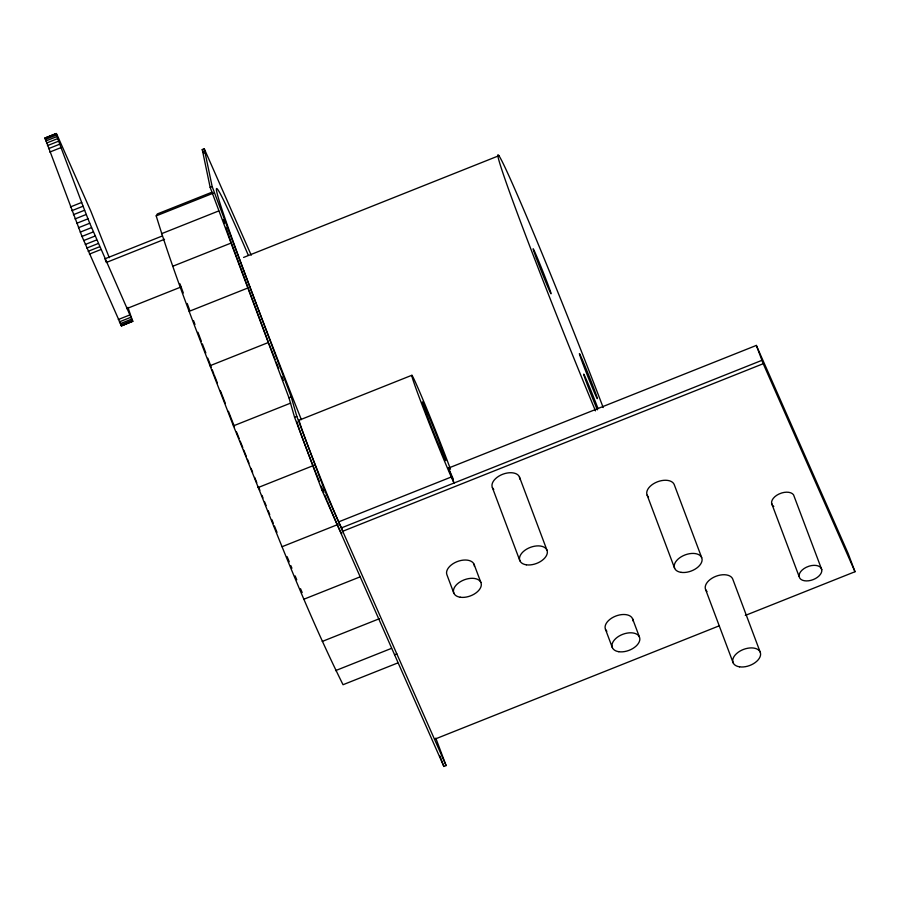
<?xml version="1.0" encoding="UTF-8"?>
<svg xmlns="http://www.w3.org/2000/svg" width="900" height="900" viewBox="0 0 900 900"><rect width="100%" height="100%" fill="white"/><g stroke="black" fill="none" stroke-linecap="round" stroke-linejoin="round"><path stroke-width="1.35" d="M397.676 662.985L343.035 684.72C301.376 600.773 268.976 512.516 233.415 425.869C206.662 356.287 178.065 287.213 156.206 215.876L157.343 213.941L211.995 192.195M761.951 360.326L341.46 527.884L338.704 521.854A60.615 1.62 68.3 0 1 323.415 485.224L317.554 470.531A60.615 1.62 68.3 0 1 299.374 420.098L411.952 375.233M127.935 307.339L132.716 321.39L121.455 325.868L81.99 236.43L45 138.015L56.261 133.537L56.88 134.415L90.9 211.343L109.271 257.692M45 138.015L56.453 133.684M45.034 138.442L56.261 133.537M45.292 139.444L56.554 134.955L56.295 133.965M45.788 140.996L57.049 136.507L56.554 134.955M46.496 143.078L57.746 138.589L57.049 136.507M47.407 145.643L58.657 141.154L57.746 138.589M48.51 148.657L59.76 144.169L58.657 141.154M49.781 152.066L61.031 147.589L59.76 144.169M435.791 738.135L446.108 765.574L443.858 766.462L322.054 490.399L294.559 417.24L288.968 397.8L210.161 187.369L202.252 149.546L204.255 148.748L251.224 255.195M70.403 206.944L81.664 202.455L61.031 147.589M71.82 210.69L83.081 206.213L81.664 202.455M73.373 214.718L84.623 210.229L83.081 206.213M75.015 218.947L86.265 214.459L84.623 210.229M76.725 223.301L87.986 218.824L86.265 214.459M78.48 227.722L89.741 223.234L132.716 321.39M80.246 232.121L91.496 227.632M81.99 236.43L93.251 231.941M210.161 187.369L212.164 186.57L204.255 148.748M83.689 240.57L94.939 236.081M156.206 215.876L213.458 193.095M85.297 244.463L96.559 239.985M86.816 248.062L98.066 243.574M88.189 251.291L99.45 246.803M89.415 254.104L100.676 249.615M161.482 233.719L218.734 210.938M161.865 236.149L104.974 258.806L106.346 262.474L164.531 239.287M172.8 266.243L231.356 242.955L225.922 227.34M243.585 257.434L498.892 155.711M126.709 308.621L181.001 286.999M118.282 319.534L129.544 315.056M119.34 321.874L130.59 317.396M120.184 323.707L131.445 319.219M120.836 325.001L132.086 320.512M132.671 320.963L121.455 325.868M121.252 325.721L132.514 321.233M249.964 287.156L189.169 311.344M209.925 365.76L268.481 342.461L231.356 242.955M288.968 397.8L291.218 396.9L212.164 186.57M233.415 425.869L290.666 403.099M294.559 417.24L296.809 416.34L291.218 396.9M258.041 487.586L313.999 465.322M322.054 490.399L324.304 489.51L446.108 765.574M450.484 469.215A60.615 1.62 68.3 0 0 414.326 379.845A60.615 1.62 68.3 0 0 430.132 425.666L435.994 440.37A60.615 1.62 68.3 0 0 451.282 477L454.072 483.109L448.436 468.113L756.349 345.42L848.126 553.433L855 571.725L745.301 615.431M338.704 521.854L451.282 477M282.127 546.694L338.085 524.43M855 571.725L763.222 363.713L342.731 531.27L341.46 527.884L341.865 528.806M304.031 599.164L359.978 576.911M322.256 641.441L379.507 618.66M335.554 670.624L391.511 648.36M394.56 654.727L396.81 653.827M434.509 739.283L719.19 625.837M45.191 138.172L46.26 140.186M493.751 489.499A14.546 8.617 -20.6 0 1 500.692 475.144A14.546 8.617 -20.6 0 1 519.413 476.876L519.851 479.104M448.436 468.113L453.353 479.272M202.252 149.546L203.951 153.394M300.544 588.724L302.186 592.549M821.768 569.666L821.048 567.979A11.869 7.031 -20.6 0 0 809.156 566.145L806.276 567.281A11.869 7.031 -20.6 0 0 799.144 576.596L799.864 578.284A11.869 7.031 -20.6 0 0 813.217 579.6A11.869 7.031 -20.6 0 0 821.768 569.666L793.541 494.809A11.869 7.031 -20.6 0 0 781.661 492.986L778.781 494.123A11.869 7.031 -20.6 0 0 771.637 503.426L799.144 576.596M771.637 503.426L772.369 505.125A11.869 7.031 -20.6 0 0 773.809 506.452M287.111 556.673L289.249 561.803M290.858 565.65L291.926 568.226M295.144 575.921L296.752 579.769M258.322 486.495L259.886 490.309M261.956 495.405L262.991 497.947M264.555 501.772L266.108 505.586M268.178 510.683L269.741 514.507M271.811 519.592L273.375 523.418M274.41 525.96L276.998 532.327M315.799 472.669L319.264 481.354M236.554 432L239.153 438.502M240.188 441.09L242.775 447.581M243.81 450.18L246.409 456.671M247.444 459.27L248.996 463.174M251.066 468.36L252.619 472.252M254.7 477.45L256.77 482.647M87.986 218.824L89.741 223.234M268.988 343.777L275.119 359.449M276.142 362.07L278.696 368.606M281.756 376.436L283.286 380.363M214.256 375.019L217.294 382.793M220.32 390.555L225.382 403.504M228.42 411.277L234.495 426.814M197.933 332.269L201.386 341.336M202.376 343.924L205.841 352.991M207.81 358.178L211.275 367.245M212.265 369.832L213.75 373.725M756.349 345.42L763.222 363.713M760.163 652.061L732.668 578.891A14.546 8.617 -20.6 0 0 713.936 577.159A14.546 8.617 -20.6 0 0 707.006 591.525M701.674 557.584L674.168 484.425A14.546 8.617 -20.6 0 0 655.447 482.681A14.546 8.617 -20.6 0 0 648.518 497.048M705.645 589.658L733.151 662.827M647.156 495.191L674.651 568.35M632.531 618.66L639.405 636.952M605.509 629.426L612.383 647.719M519.413 476.876L546.908 550.046M492.39 487.642L519.896 560.812M474.007 564.176L480.881 582.469M453.859 593.235L446.985 574.942A14.546 8.617 -20.6 0 1 458.809 561.038A14.546 8.617 -20.6 0 1 474.446 566.404M439.931 756.011L443.858 766.462M296.809 416.34L324.304 489.51M179.933 283.781L183.33 292.973M187.211 303.48L189.63 310.05M193.511 320.558L194.963 324.495M223.2 219.532L224.561 223.436M606.87 631.283A14.546 8.617 -20.6 0 1 615.544 616.151A14.546 8.617 -20.6 0 1 632.97 620.887M341.662 532.597A60.615 1.62 68.3 0 1 327.442 501.514M326.891 500.197A60.615 1.62 68.3 0 1 324.855 495.225M323.809 492.649A60.615 1.62 68.3 0 1 321.165 486.124M315.293 471.431A60.615 1.62 68.3 0 1 296.854 421.447M301.343 419.636A254.588 6.806 68.3 0 1 221.018 206.494A254.588 6.806 68.3 0 1 248.085 254.745M595.474 410.861A181.845 4.86 68.3 0 1 510.941 195.874A181.845 4.86 68.3 0 1 516.701 193.399A181.845 4.86 68.3 0 1 603.18 407.543M597.352 409.838A24.176 0.641 68.3 0 1 585.709 380.363A24.176 0.641 68.3 0 1 586.26 379.429A24.176 0.641 68.3 0 1 598.05 408.668M460.282 597.24A14.546 8.617 -20.6 0 0 481.32 584.696A14.546 8.617 -20.6 0 0 460.507 581.625A14.546 8.617 -20.6 0 0 460.282 597.24M618.806 651.712A14.546 8.617 -20.6 0 0 639.844 639.18A14.546 8.617 -20.6 0 0 619.043 636.109A14.546 8.617 -20.6 0 0 618.806 651.712M426.532 414.124A31.613 0.844 68.3 0 0 445.635 460.496A31.613 0.844 68.3 0 0 430.11 419.186A31.613 0.844 68.3 0 0 426.532 414.124M526.309 564.806A14.546 8.617 -20.6 0 0 547.358 552.274A14.546 8.617 -20.6 0 0 526.545 549.202A14.546 8.617 -20.6 0 0 526.309 564.806M582.649 363.139A24.176 0.641 68.3 0 0 597.262 398.599A24.176 0.641 68.3 0 0 585.383 367.009A24.176 0.641 68.3 0 0 582.649 363.139M536.377 258.266A24.176 0.641 68.3 0 0 550.991 293.726A24.176 0.641 68.3 0 0 539.111 262.136A24.176 0.641 68.3 0 0 536.377 258.266M739.564 666.832A14.546 8.617 -20.6 0 0 760.601 654.289A14.546 8.617 -20.6 0 0 739.8 651.217A14.546 8.617 -20.6 0 0 739.564 666.832M681.075 572.355A14.546 8.617 -20.6 0 0 702.113 559.811A14.546 8.617 -20.6 0 0 681.3 556.74A14.546 8.617 -20.6 0 0 681.075 572.355"/></g></svg>
